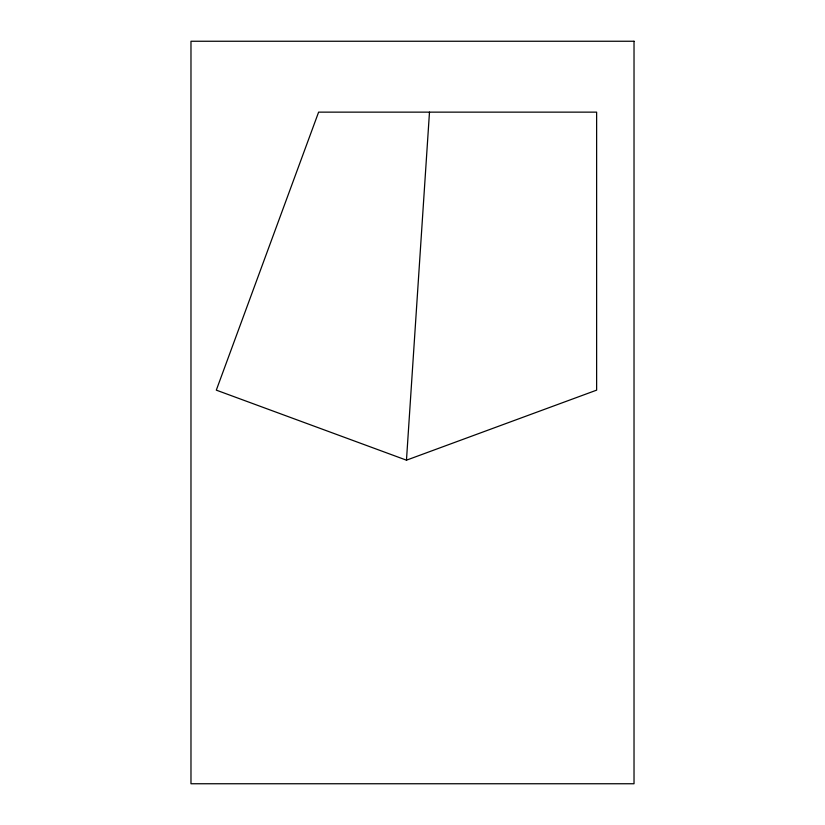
<?xml version="1.0" encoding="UTF-8"?>
<svg xmlns="http://www.w3.org/2000/svg" width="825" height="825" viewBox="0 0 825 825"><rect width="100%" height="100%" fill="white"/><g stroke="black" fill="none" stroke-linecap="round" stroke-linejoin="round"><path stroke-width="1.24" d="M406.467 460.175L596.63 390.142L596.63 112.138L318.615 112.138L216.305 390.142L406.467 460.175L429.485 112.138M634.023 41.25L190.977 41.25L190.977 783.75L634.023 783.75L634.023 41.25"/></g></svg>
